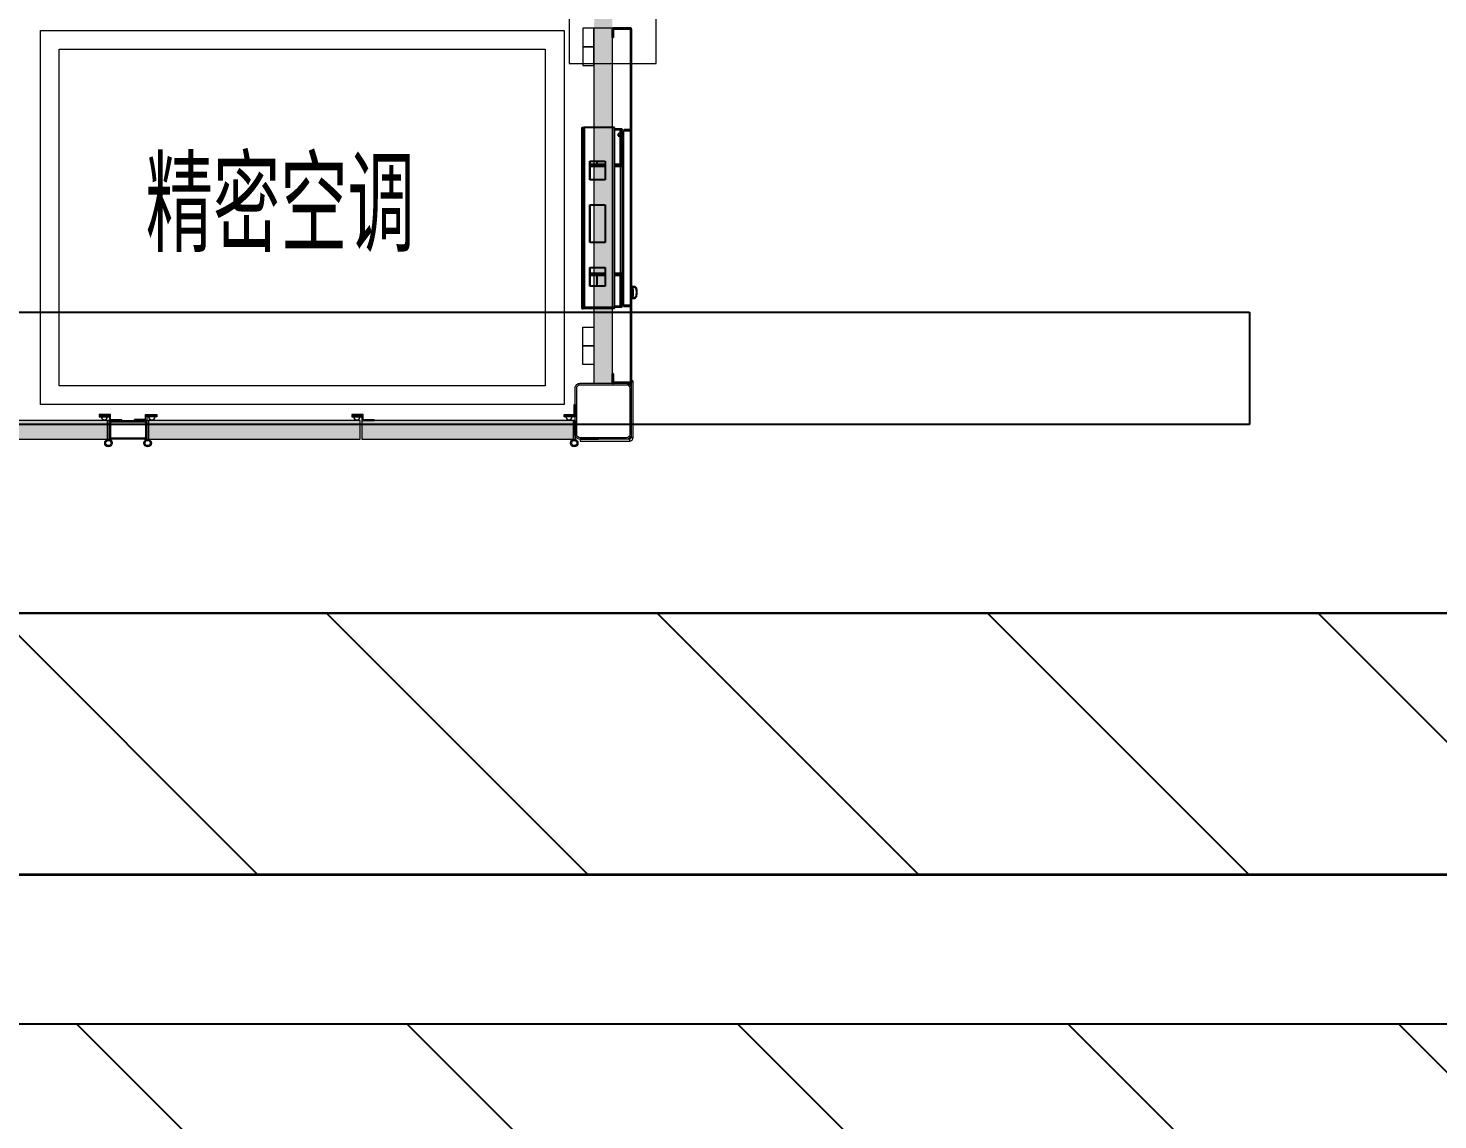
# Model space of a CAD drawing. Extents: x 758840 to 1108724, y -102573 to 143521.
# Drawn here: x 823488 to 827258, y 68672 to 71593 of the extents above; entities that cross this region are included whole.
import ezdxf
from ezdxf.xclip import XClip

# ---------------------------------------------------------------- set-up
doc = ezdxf.new("R2010")
doc.units = 0
doc.header["$LTSCALE"] = 1000
doc.header["$MEASUREMENT"] = 0
doc.linetypes.add('DASHDOT', pattern=[1, 0.5, -0.25, 0, -0.25])
for name, color, linetype in [('02电气-设备', 255, 'Continuous'), ('02电气-设备基础', 252, 'Continuous'), ('DX', 3, 'DASHDOT'), ('LWIRE', 1, 'Continuous'), ('电缆沟', 2, 'Continuous'), ('空调标注', 3, 'Continuous'), ('钢构CAD-槽钢', 4, 'Continuous'), ('钢盖板', 6, 'Continuous')]:
    doc.layers.add(name, color=color, linetype=linetype)
doc.layers.add('细实线', color=3, linetype='Continuous', lineweight=5)
doc.styles.get("Standard").update_dxf_attribs({"font": 'gbenor.shx', "bigfont": 'gbcbig.shx'})

# ---------------------------------------------------------------- blocks, each defined once
blk = doc.blocks.new('A$C37F338BB')
at = {"color": 0, "lineweight": 15}
blk.add_lwpolyline([(0, 50), (30, 50), (30, 0), (0, 0)], close=True, dxfattribs=at)
blk = doc.blocks.new('40KW CRAC-1')
at = {"layer": 'DX', "linetype": 'ByBlock', "lineweight": 13}
for points in [[(-1400, 0), (-1400, 1000), (0, 1000), (0, 0)], [(-1350, 50), (-1350, 950), (-50, 950), (-50, 50)]]:
    blk.add_lwpolyline(points, close=True, dxfattribs=at)
at = {"layer": 'LWIRE', "lineweight": -3}
blk.add_text('精密空调', height=250, dxfattribs=at).set_placement((-1118.9, 407.3))
blk = doc.blocks.new('332525')
at = {"color": 0, "lineweight": 15}
for p, q in [((1935745.8, 679933.7), (1935745.8, 679960.7)), ((1935745.8, 679960.7), (1935748.8, 679960.7)), ((1935748.8, 679960.7), (1935748.8, 679930.7)), ((1935718.8, 679933.7), (1935745.8, 679933.7)), ((1935718.8, 679930.7), (1935718.8, 679933.7)), ((1935748.8, 679930.7), (1935718.8, 679930.7)), ((1935748.8, 679930.7), (1935745.8, 679930.7)), ((1935748.8, 679933.7), (1935748.8, 679930.7))]:
    blk.add_line(p, q, dxfattribs=at)
blk = doc.blocks.new('BD4-PAL0101-LVPM-02')
at = {"ltscale": 5}
h = blk.add_hatch(dxfattribs=at)
h.set_pattern_fill('隔热材料01', color=8, scale=80, angle=225)
h.set_pattern_definition([(135, (10237588.403, -3422076.465), (-28.28427125, -28.28427125), [4.0142, -35.9858]), (135, (10237609.593, -3422055.275), (-28.28427125, -28.28427125), [4.0142, -35.9858]), (315, (10237575.97, -3422050.513), (28.28427125, 28.28427125), [4.0142, -35.9858]), (315, (10237583.64, -3422042.84), (28.28427125, 28.28427125), [4.0142, -35.9858]), (45, (10237561.11, -3422056.28), (-28.28427125, 28.28427125), [40.0194, 0.0194]), (360, (10237570.425, -3422049.804), (28.2842, -28.2842), [3.4144, -53.1542]), (341.56505, (10237545.555, -3422078.088), (28.284169758, -28.28429741), [2.244, -87.1988]), (341.56505, (10237573.84, -3422049.804), (28.284169758, -28.28429741), [2.244, -87.1988]), (18.43495, (10237537.883, -3422079.507), (28.28429741, -28.28416976), [4.488, -84.9548]), (18.43495, (10237566.167, -3422051.223), (28.28429741, -28.28416976), [4.488, -84.9548]), (288.43495, (10237550.522, -3422081.636), (28.28429741, -28.284169758), [21.3712, -68.0716]), (288.43495, (10237578.807, -3422053.352), (28.28429741, -28.284169758), [21.3712, -68.0716]), (341.56505, (10237560.119, -3422104.749), (28.284169758, -28.28429741), [2.244, -87.1988]), (341.56505, (10237588.403, -3422076.465), (28.284169758, -28.28429741), [2.244, -87.1988]), (360, (10237590.532, -3422077.174), (28.2842, -28.2842), [3.4144, -53.1542]), (18.43495, (10237565.662, -3422105.46), (28.28429741, -28.28416976), [4.488, -84.9548]), (18.43495, (10237593.946, -3422077.174), (28.28429741, -28.28416976), [4.488, -84.9548]), (270, (10237610.303, -3422057.404), (28.2842, -28.2842), [3.4144, -53.1542]), (288.43495, (10237581.309, -3422083.56), (28.28429741, -28.284169758), [2.244, -87.1988]), (288.43495, (10237609.593, -3422055.275), (28.28429741, -28.284169758), [2.244, -87.1988]), (251.56505, (10237582.02, -3422089.102), (28.28416976, -28.28429741), [4.488, -84.9548]), (251.56505, (10237610.303, -3422060.818), (28.28416976, -28.28429741), [4.488, -84.9548]), (341.56505, (10237558.196, -3422073.963), (28.284169758, -28.28429741), [21.3712, -68.0716]), (341.56505, (10237586.48, -3422045.678), (28.284169758, -28.28429741), [21.3712, -68.0716]), (270, (10237582.932, -3422037.297), (28.2842, -28.2842), [3.4144, -53.1542]), (288.43495, (10237554.648, -3422068.995), (28.28429741, -28.284169758), [2.244, -87.1988]), (288.43495, (10237582.932, -3422040.711), (28.28429741, -28.284169758), [2.244, -87.1988]), (251.56505, (10237556.067, -3422061.323), (28.28416976, -28.28429741), [4.488, -84.9548]), (251.56505, (10237584.35, -3422033.04), (28.28416976, -28.28429741), [4.488, -84.9548])])
edge = h.paths.add_edge_path()
edge.add_line((1945403.1, 714033.1), (1945403.1, 713083.1))
edge.add_line((1945453.1, 713083.1), (1945453.1, 714033.1))
edge.add_line((1945403.1, 715133.1), (1945403.1, 715973.1))
edge.add_line((1945453.1, 715973.1), (1945453.1, 715133.1))
h = blk.add_hatch(dxfattribs=at)
h.set_pattern_fill('隔热材料01', color=8, scale=80, angle=45)
h.set_pattern_definition([(315, (-6392441.697, 4851832.686), (28.28427125, 28.28427125), [4.0142, -35.9858]), (315, (-6392462.887, 4851811.496), (28.28427125, 28.28427125), [4.0142, -35.9858]), (135, (-6392429.262, 4851806.734), (-28.28427125, -28.28427125), [4.0142, -35.9858]), (135, (-6392436.936, 4851799.06), (-28.28427125, -28.28427125), [4.0142, -35.9858]), (225, (-6392414.405, 4851812.5), (28.28427125, -28.28427125), [40.0194, 0.0194]), (180, (-6392423.72, 4851806.025), (-28.2842, 28.2842), [3.4144, -53.1542]), (161.56505, (-6392398.85, 4851834.31), (-28.284169758, 28.28429741), [2.244, -87.1988]), (161.56505, (-6392427.134, 4851806.025), (-28.284169758, 28.28429741), [2.244, -87.1988]), (198.43495, (-6392391.177, 4851835.73), (-28.28429741, 28.28416976), [4.488, -84.9548]), (198.43495, (-6392419.46, 4851807.444), (-28.28429741, 28.28416976), [4.488, -84.9548]), (108.43495, (-6392403.817, 4851837.857), (-28.28429741, 28.284169758), [21.3712, -68.0716]), (108.43495, (-6392432.101, 4851809.573), (-28.28429741, 28.284169758), [21.3712, -68.0716]), (161.56505, (-6392413.413, 4851860.97), (-28.284169758, 28.28429741), [2.244, -87.1988]), (161.56505, (-6392441.697, 4851832.686), (-28.284169758, 28.28429741), [2.244, -87.1988]), (180, (-6392443.826, 4851833.395), (-28.2842, 28.2842), [3.4144, -53.1542]), (198.43495, (-6392418.956, 4851861.68), (-28.28429741, 28.28416976), [4.488, -84.9548]), (198.43495, (-6392447.24, 4851833.395), (-28.28429741, 28.28416976), [4.488, -84.9548]), (90, (-6392463.597, 4851813.625), (-28.2842, 28.2842), [3.4144, -53.1542]), (108.43495, (-6392434.603, 4851839.78), (-28.28429741, 28.284169758), [2.244, -87.1988]), (108.43495, (-6392462.887, 4851811.496), (-28.28429741, 28.284169758), [2.244, -87.1988]), (71.56505, (-6392435.313, 4851845.323), (-28.28416976, 28.28429741), [4.488, -84.9548]), (71.56505, (-6392463.597, 4851817.04), (-28.28416976, 28.28429741), [4.488, -84.9548]), (161.56505, (-6392411.49, 4851830.184), (-28.284169758, 28.28429741), [21.3712, -68.0716]), (161.56505, (-6392439.774, 4851801.9), (-28.284169758, 28.28429741), [21.3712, -68.0716]), (90, (-6392436.226, 4851793.518), (-28.2842, 28.2842), [3.4144, -53.1542]), (108.43495, (-6392407.942, 4851825.216), (-28.28429741, 28.284169758), [2.244, -87.1988]), (108.43495, (-6392436.226, 4851796.932), (-28.28429741, 28.284169758), [2.244, -87.1988]), (71.56505, (-6392409.36, 4851817.544), (-28.28416976, 28.28429741), [4.488, -84.9548]), (71.56505, (-6392437.646, 4851789.26), (-28.28416976, 28.28429741), [4.488, -84.9548])])
h.paths.add_polyline_path([(1944777.6, 712983.1), (1944212.1, 712983.1), (1944212.1, 712933.1), (1944777.6, 712933.1)])
h.paths.add_polyline_path([(1945348.1, 712983.1), (1944782.6, 712983.1), (1944782.6, 712933.1), (1945348.1, 712933.1)])
h.paths.add_polyline_path([(1943209.6, 712933.1), (1944102.1, 712933.1), (1944102.1, 712983.1), (1943209.6, 712983.1)])
h.paths.add_polyline_path([(1942312.1, 712933.1), (1943204.6, 712933.1), (1943204.6, 712983.1), (1942312.1, 712983.1)])
h.paths.add_polyline_path([(1942202.1, 712983.1), (1941309.6, 712983.1), (1941309.6, 712933.1), (1942202.1, 712933.1)])
h.paths.add_polyline_path([(1941304.6, 712933.1), (1941304.6, 712983.1), (1940412.1, 712983.1), (1940412.1, 712933.1)])
h.paths.add_polyline_path([(1939209.6, 712933.1), (1940302.1, 712933.1), (1940302.1, 712983.1), (1939209.6, 712983.1)])
h.paths.add_polyline_path([(1939204.6, 712933.1), (1939204.6, 712983.1), (1938112.1, 712983.1), (1938112.1, 712933.1)])
h.paths.add_polyline_path([(1936804.6, 712933.1), (1938002.1, 712933.1), (1938002.1, 712983.1), (1936804.6, 712983.1)])
h.paths.add_polyline_path([(1936799.6, 712933.1), (1936799.6, 712983.1), (1935602.1, 712983.1), (1935602.1, 712933.1)])
h.paths.add_polyline_path([(1934199.6, 712933.1), (1935492.1, 712933.1), (1935492.1, 712983.1), (1934199.6, 712983.1)])
h.paths.add_polyline_path([(1934194.6, 712933.1), (1934194.6, 712983.1), (1932902.1, 712983.1), (1932902.1, 712933.1)])
h.paths.add_polyline_path([(1932792.1, 712933.1), (1931952.1, 712933.1), (1931952.1, 712983.1), (1932792.1, 712983.1)])
at = {"lineweight": 15}
for p, q in [((1945336.8, 715133.1, 0), (1945336.8, 713938.6, 0)), ((1945569.3, 713938.6, 0), (1945569.3, 715133.1, 0)), ((1945453.1, 714033.1, 0), (1945403.1, 714033.1, 0)), ((1945403.1, 714033.1, 0), (1945403.1, 713083.1, 0)), ((1945453.1, 713083.1, 0), (1945453.1, 714033.1, 0)), ((1945336.8, 713938.6, 0), (1945569.3, 713938.6, 0)), ((1945453.1, 713283.1, 0), (1945403.1, 713283.1, 0)), ((1945403.1, 713283.1, 0), (1945403.1, 713083.1, 0)), ((1945453.1, 713083.1, 0), (1945453.1, 713283.1, 0)), ((1945403.1, 713083.1, 0), (1945453.1, 713083.1, 0)), ((1945403.1, 713083.1, 0), (1945453.1, 713083.1, 0)), ((1944110.1, 712999.6), (1944080.1, 712999.6)), ((1944080.1, 712999.6), (1944080.1, 712996.6)), ((1944080.1, 712996.6), (1944107.1, 712996.6)), ((1944107.1, 712996.6), (1944080.1, 712996.6)), ((1944080.1, 712996.6), (1944080.1, 712993.6)), ((1944080.1, 712993.6), (1944107.1, 712993.6)), ((1944102.6, 712983.1), (1944102.6, 712932.9)), ((1944106.6, 712983.1), (1944102.6, 712983.1)), ((1944106.6, 712983.1), (1944106.6, 712932.9)), ((1944110.1, 712999.6), (1944107.1, 712999.6)), ((1944107.1, 712996.6), (1944107.1, 712983.1)), ((1944107.1, 712992.8), (1944107.1, 712996.6)), ((1944107.1, 712983.1), (1944140.1, 712983.1)), ((1944110.1, 712996.6), (1944110.1, 712999.6)), ((1944110.1, 712986.1), (1944110.1, 712999.6)), ((1944110.1, 712986.1), (1944140.1, 712986.1)), ((1944140.1, 712983.1), (1944140.1, 712986.1)), ((1944204.1, 712986.1), (1944174.1, 712986.1)), ((1944174.1, 712983.1), (1944174.1, 712986.1)), ((1944207.1, 712983.1), (1944174.1, 712983.1)), ((1944204.1, 712996.6), (1944204.1, 712999.6)), ((1944204.1, 712999.6), (1944234.1, 712999.6)), ((1944204.1, 712986.1), (1944204.1, 712999.6)), ((1944204.1, 712999.6), (1944207.1, 712999.6)), ((1944234.1, 712996.6), (1944207.1, 712996.6)), ((1944207.1, 712996.6), (1944207.1, 712983.1)), ((1944207.1, 712992.8), (1944207.1, 712996.6)), ((1944207.1, 712996.6), (1944234.1, 712996.6)), ((1944234.1, 712993.6), (1944207.1, 712993.6)), ((1944207.6, 712983.1), (1944207.6, 712932.9)), ((1944211.6, 712983.1), (1944207.6, 712983.1)), ((1944211.6, 712983.1), (1944211.6, 712932.9)), ((1944234.1, 712999.6), (1944234.1, 712996.6)), ((1944234.1, 712996.6), (1944234.1, 712993.6)), ((1944755.6, 712999.6), (1944755.6, 712996.6)), ((1944785.6, 712999.6), (1944755.6, 712999.6)), ((1944782.6, 712996.6), (1944755.6, 712996.6)), ((1944755.6, 712996.6), (1944755.6, 712993.6)), ((1944755.6, 712996.6), (1944782.6, 712996.6)), ((1944755.6, 712993.6), (1944782.6, 712993.6)), ((1944785.6, 712999.6), (1944782.6, 712999.6)), ((1944782.6, 712996.6), (1944782.6, 712983.1)), ((1944782.6, 712992.8), (1944782.6, 712996.6)), ((1944782.6, 712983.1), (1944815.6, 712983.1)), ((1944785.6, 712986.1), (1944785.6, 712999.6)), ((1944785.6, 712996.6), (1944785.6, 712999.6)), ((1944785.6, 712986.1), (1944815.6, 712986.1)), ((1944815.6, 712983.1), (1944815.6, 712986.1)), ((1945323.1, 712993.6, 0), (1945323.1, 712996.6, 0)), ((1945353.1, 712993.6, 0), (1945323.1, 712993.6, 0)), ((1945353.1, 712996.6, 0), (1945326.1, 712996.6, 0)), ((1945326.1, 712996.6, 0), (1945353.1, 712996.6, 0)), ((1945348.5, 712983.1, 0), (1945348.5, 712932.9, 0)), ((1945352.5, 712983.1, 0), (1945348.5, 712983.1, 0)), ((1945352.5, 712983.1, 0), (1945352.5, 712932.9, 0)), ((1945353.1, 712996.6, 0), (1945353.1, 712993.6, 0)), ((1944110.3, 712977.1), (1944110.3, 712939.1)), ((1945366.1, 712933.1, 0), (1945366.1, 712928.1, 0))]:
    blk.add_line(p, q, dxfattribs=at)
at = {"linetype": 'Continuous', "lineweight": 25}
for p, q in [((1945453.1, 714008.1, 0), (1945453.1, 714030.9, 0)), ((1945455.1, 714008.1, 0), (1945453.1, 714008.1, 0)), ((1945455.1, 714008.1, 0), (1945455.1, 714030.9, 0)), ((1945500.9, 714033.1, 0), (1945455.3, 714033.1, 0)), ((1945455.3, 714033.1, 0), (1945500.9, 714033.1, 0)), ((1945455.3, 714031.1, 0), (1945500.9, 714031.1, 0)), ((1945501.1, 714030.9, 0), (1945501.1, 713085.3, 0)), ((1945501.1, 714030.9, 0), (1945501.1, 713761.1, 0)), ((1945503.1, 714030.9, 0), (1945503.1, 713085.3, 0)), ((1945503.1, 714030.9, 0), (1945503.1, 713761.1, 0)), ((1945370.7, 713767.1, 0), (1945373.1, 713767.1, 0)), ((1945370.7, 713767.1, 0), (1945370.7, 713283.1, 0)), ((1945373.1, 713283.1, 0), (1945373.1, 713767.1, 0)), ((1945376.9, 713762.1, 0), (1945373.1, 713762.1, 0)), ((1945374.9, 713762.1, 0), (1945374.9, 713288.1, 0)), ((1945457.9, 713767.1, 0), (1945376.9, 713767.1, 0)), ((1945376.9, 713767.1, 0), (1945376.9, 713734.1, 0)), ((1945376.9, 713761.1, 0), (1945376.9, 713289.1, 0)), ((1945457.9, 713286.1, 0), (1945457.9, 713767.1, 0)), ((1945475.9, 713763.1, 0), (1945457.9, 713763.1, 0)), ((1945457.9, 713761.9, 0), (1945475.9, 713761.9, 0)), ((1945476.2, 713761.6, 0), (1945457.9, 713761.6, 0)), ((1945472.4, 713761.4, 0), (1945457.9, 713761.4, 0)), ((1945459.9, 713761.9, 0), (1945459.9, 713761.6, 0)), ((1945467.8, 713750.3, 0), (1945467.8, 713747.8, 0)), ((1945474.7, 713750.3, 0), (1945467.8, 713750.3, 0)), ((1945467.8, 713747.8, 0), (1945467.8, 713745.3, 0)), ((1945467.8, 713745.3, 0), (1945474.7, 713745.3, 0)), ((1945474.4, 713759.4, 0), (1945472.4, 713761.4, 0)), ((1945474.4, 713750.3, 0), (1945474.4, 713759.4, 0)), ((1945474.9, 713759.4, 0), (1945474.4, 713759.4, 0)), ((1945474.4, 713668.6, 0), (1945474.4, 713745.3, 0)), ((1945475, 713752.2, 0), (1945474.7, 713751.9, 0)), ((1945474.7, 713751.9, 0), (1945474.7, 713743.8, 0)), ((1945474.7, 713743.8, 0), (1945475, 713743.5, 0)), ((1945474.9, 713759.4, 0), (1945476.1, 713759.4, 0)), ((1945474.9, 713759.4, 0), (1945474.9, 713752.1, 0)), ((1945474.9, 713743.6, 0), (1945474.9, 713668.6, 0)), ((1945475, 713752.2, 0), (1945475, 713743.5, 0)), ((1945476.7, 713752.2, 0), (1945475, 713752.2, 0)), ((1945475, 713743.5, 0), (1945476.7, 713743.5, 0)), ((1945475.9, 713763.1, 0), (1945476.2, 713763.1, 0)), ((1945475.9, 713761.9, 0), (1945475.9, 713763.1, 0)), ((1945475.9, 713761.9, 0), (1945476.2, 713761.9, 0)), ((1945476.1, 713759.4, 0), (1945476.1, 713752.2, 0)), ((1945476.1, 713743.5, 0), (1945476.1, 713668.5, 0)), ((1945476.2, 713752.2, 0), (1945476.2, 713761.6, 0)), ((1945476.6, 713761.6, 0), (1945476.2, 713761.6, 0)), ((1945476.2, 713668.5, 0), (1945476.2, 713743.5, 0)), ((1945476.7, 713761.4, 0), (1945476.7, 713729.8, 0)), ((1945477.9, 713761.6, 0), (1945477.8, 713761.6, 0)), ((1945477.9, 713761.6, 0), (1945477.9, 713761.4, 0)), ((1945477.9, 713729.8, 0), (1945477.9, 713761.4, 0)), ((1945477.9, 713755.8, 0), (1945480.4, 713755.8, 0)), ((1945480.4, 713754.8, 0), (1945477.9, 713754.8, 0)), ((1945480.4, 713741.3, 0), (1945477.9, 713741.3, 0)), ((1945477.9, 713740.3, 0), (1945480.4, 713740.3, 0)), ((1945479.4, 713738.8, 0), (1945482.1, 713738.8, 0)), ((1945480.4, 713754.8, 0), (1945480.4, 713755.8, 0)), ((1945480.4, 713754.8, 0), (1945480.4, 713741.3, 0)), ((1945482.1, 713741.3, 0), (1945480.4, 713741.3, 0)), ((1945480.4, 713741.3, 0), (1945480.4, 713740.3, 0)), ((1945482.1, 713759.1, 0), (1945501.1, 713759.1, 0)), ((1945482.1, 713291.1, 0), (1945482.1, 713759.1, 0)), ((1945501.1, 713761.1, 0), (1945484.1, 713761.1, 0)), ((1945484.1, 713759.6, 0), (1945501.1, 713759.6, 0)), ((1945485.1, 713759.6, 0), (1945485.1, 713759.1, 0)), ((1945503.1, 713759.1, 0), (1945501.1, 713759.1, 0)), ((1945501.1, 713759.1, 0), (1945501.1, 713291.1, 0)), ((1945503.1, 713291.1, 0), (1945503.1, 713759.1, 0)), ((1945376.9, 713734.1, 0), (1945374.9, 713734.1, 0)), ((1945476.7, 713729.8, 0), (1945476.7, 713728.1, 0)), ((1945478.4, 713728.1, 0), (1945476.7, 713728.1, 0)), ((1945476.7, 713728.1, 0), (1945476.7, 713668.4, 0)), ((1945477.9, 713728.2, 0), (1945477.9, 713728.1, 0)), ((1945478.4, 713729.3, 0), (1945482.1, 713729.3, 0)), ((1945478.4, 713667.6, 0), (1945478.4, 713728.1, 0)), ((1945478.4, 713728.1, 0), (1945482.1, 713728.1, 0)), ((1945391.9, 713627.1, 0), (1945391.9, 713677.1, 0)), ((1945391.9, 713677.1, 0), (1945433.1, 713677.1, 0)), ((1945393.1, 713627.1, 0), (1945393.1, 713677.1, 0)), ((1945433.1, 713668.6, 0), (1945393.1, 713668.6, 0)), ((1945433.1, 713662.6, 0), (1945393.1, 713662.6, 0)), ((1945411.9, 713668.6, 0), (1945411.9, 713677.1, 0)), ((1945433.1, 713677.1, 0), (1945433.1, 713627.1, 0)), ((1945475.1, 713668.6, 0), (1945457.9, 713668.6, 0)), ((1945475.1, 713662.6, 0), (1945457.9, 713662.6, 0)), ((1945475.1, 713377.6, 0), (1945475.1, 713689.6, 0)), ((1945475.1, 713666.9, 0), (1945475.1, 713668.6, 0)), ((1945475.1, 713662.6, 0), (1945475.1, 713666.9, 0)), ((1945481.1, 713662.6, 0), (1945475.1, 713662.6, 0)), ((1945481.1, 713377.6, 0), (1945481.1, 713689.6, 0)), ((1945433.1, 713627.1, 0), (1945391.9, 713627.1, 0)), ((1945391.9, 713460.1, 0), (1945391.9, 713560.1, 0)), ((1945391.9, 713560.1, 0), (1945433.1, 713560.1, 0)), ((1945393.1, 713460.1, 0), (1945393.1, 713560.1, 0)), ((1945433.1, 713560.1, 0), (1945433.1, 713460.1, 0)), ((1945433.1, 713460.1, 0), (1945391.9, 713460.1, 0)), ((1945391.9, 713343.1, 0), (1945391.9, 713393.1, 0)), ((1945391.9, 713393.1, 0), (1945433.1, 713393.1, 0)), ((1945393.1, 713343.1, 0), (1945393.1, 713393.1, 0)), ((1945393.1, 713377.6, 0), (1945433.1, 713377.6, 0)), ((1945433.1, 713371.6, 0), (1945393.1, 713371.6, 0)), ((1945411.9, 713343.1, 0), (1945411.9, 713371.6, 0)), ((1945433.1, 713393.1, 0), (1945433.1, 713343.1, 0)), ((1945457.9, 713377.6, 0), (1945475.1, 713377.6, 0)), ((1945475.1, 713371.6, 0), (1945457.9, 713371.6, 0)), ((1945474.4, 713290.8, 0), (1945474.4, 713371.6, 0)), ((1945474.9, 713371.6, 0), (1945474.9, 713290.8, 0)), ((1945475.1, 713373.4, 0), (1945475.1, 713377.6, 0)), ((1945475.1, 713377.6, 0), (1945481.1, 713377.6, 0)), ((1945475.1, 713371.6, 0), (1945475.1, 713373.4, 0)), ((1945476.1, 713371.7, 0), (1945476.1, 713290.8, 0)), ((1945476.2, 713315.2, 0), (1945476.2, 713371.7, 0)), ((1945476.7, 713371.8, 0), (1945476.7, 713302.1, 0)), ((1945478.4, 713302.1, 0), (1945478.4, 713372.6, 0)), ((1945433.1, 713343.1, 0), (1945391.9, 713343.1, 0)), ((1945503.7, 713340.1, 0), (1945503.1, 713340.1, 0)), ((1945504.7, 713310.6, 0), (1945504.7, 713341.6, 0)), ((1945505.4, 713341.6, 0), (1945504.7, 713341.6, 0)), ((1945505.4, 713310.6, 0), (1945505.4, 713341.6, 0)), ((1945506.1, 713341.2, 0), (1945506.1, 713341.3, 0)), ((1945512, 713341.1, 0), (1945506.1, 713341.3, 0)), ((1945506.1, 713341.2, 0), (1945510.6, 713341.1, 0)), ((1945506.3, 713340.7, 0), (1945512, 713340.5, 0)), ((1945506.3, 713340.7, 0), (1945506.3, 713340.6, 0)), ((1945506.3, 713311.6, 0), (1945506.3, 713340.6, 0)), ((1945510.6, 713341.1, 0), (1945512, 713341, 0)), ((1945512, 713341, 0), (1945512, 713341.1, 0)), ((1945515.7, 713338, 0), (1945515.3, 713339, 0)), ((1945370.7, 713283.1, 0), (1945373.1, 713283.1, 0)), ((1945373.1, 713288.1, 0), (1945376.9, 713288.1, 0)), ((1945374.9, 713316.1, 0), (1945376.9, 713316.1, 0)), ((1945376.9, 713316.1, 0), (1945376.9, 713286.1, 0)), ((1945376.9, 713286.1, 0), (1945376.9, 713283.1, 0)), ((1945457.9, 713286.1, 0), (1945376.9, 713286.1, 0)), ((1945457.9, 713283.1, 0), (1945376.9, 713283.1, 0)), ((1945457.9, 713288.8, 0), (1945472.4, 713288.8, 0)), ((1945457.9, 713288.6, 0), (1945476.2, 713288.6, 0)), ((1945475.9, 713288.3, 0), (1945457.9, 713288.3, 0)), ((1945457.9, 713287.1, 0), (1945475.9, 713287.1, 0)), ((1945457.9, 713283.1, 0), (1945457.9, 713286.1, 0)), ((1945459.9, 713288.6, 0), (1945459.9, 713288.3, 0)), ((1945472.4, 713288.8, 0), (1945474.4, 713290.8, 0)), ((1945474.9, 713290.8, 0), (1945474.4, 713290.8, 0)), ((1945476.1, 713290.8, 0), (1945474.9, 713290.8, 0)), ((1945476.2, 713288.3, 0), (1945475.9, 713288.3, 0)), ((1945475.9, 713287.1, 0), (1945475.9, 713288.3, 0)), ((1945475.9, 713287.1, 0), (1945476.2, 713287.1, 0)), ((1945476.1, 713301.2, 0), (1945476.7, 713301.2, 0)), ((1945476.7, 713300.4, 0), (1945476.1, 713300.5, 0)), ((1945476.1, 713294.4, 0), (1945476.4, 713294.3, 0)), ((1945476.1, 713291.3, 0), (1945476.7, 713291.2, 0)), ((1945476.1, 713291.2, 0), (1945476.7, 713291.2, 0)), ((1945476.2, 713288.6, 0), (1945476.2, 713291.2, 0)), ((1945476.6, 713288.6, 0), (1945476.2, 713288.6, 0)), ((1945476.4, 713294.3, 0), (1945476.7, 713295.9, 0)), ((1945476.7, 713302.1, 0), (1945476.7, 713300.4, 0)), ((1945476.7, 713302.1, 0), (1945478.4, 713302.1, 0)), ((1945476.7, 713300.4, 0), (1945476.7, 713288.8, 0)), ((1945477.8, 713288.6, 0), (1945477.9, 713288.6, 0)), ((1945477.9, 713302.1, 0), (1945477.9, 713302, 0)), ((1945477.9, 713300.4, 0), (1945477.9, 713288.8, 0)), ((1945477.9, 713288.8, 0), (1945477.9, 713288.6, 0)), ((1945482.1, 713302.1, 0), (1945478.4, 713302.1, 0)), ((1945482.1, 713300.9, 0), (1945478.4, 713300.9, 0)), ((1945501.1, 713291.1, 0), (1945482.1, 713291.1, 0)), ((1945482.1, 713289.1, 0), (1945482.1, 713290.6, 0)), ((1945501.1, 713290.6, 0), (1945482.1, 713290.6, 0)), ((1945482.1, 713289.1, 0), (1945501.1, 713289.1, 0)), ((1945501.1, 713291.1, 0), (1945503.1, 713291.1, 0)), ((1945501.1, 713289.1, 0), (1945501.1, 713085.3, 0)), ((1945501.1, 713289.1, 0), (1945503.1, 713289.1, 0)), ((1945503.1, 713312.1, 0), (1945503.7, 713312.1, 0)), ((1945503.1, 713289.1, 0), (1945503.1, 713085.3, 0)), ((1945504.7, 713310.6, 0), (1945505.4, 713310.6, 0)), ((1945510.5, 713311.2, 0), (1945506.1, 713311, 0)), ((1945506.1, 713310.9, 0), (1945512, 713311.1, 0)), ((1945506.1, 713310.9, 0), (1945506.1, 713311, 0)), ((1945512, 713311.7, 0), (1945506.3, 713311.6, 0)), ((1945506.3, 713311.6, 0), (1945506.3, 713311.6, 0)), ((1945512, 713311.2, 0), (1945510.5, 713311.2, 0)), ((1945512, 713311.1, 0), (1945512, 713311.2, 0)), ((1945453.1, 713085.3, 0), (1945453.1, 713108.1, 0)), ((1945455.1, 713108.1, 0), (1945453.1, 713108.1, 0)), ((1945453.1, 713085.3, 0), (1945453.1, 713108.1, 0)), ((1945455.1, 713108.1, 0), (1945453.1, 713108.1, 0)), ((1945455.1, 713085.3, 0), (1945455.1, 713108.1, 0)), ((1945455.1, 713085.3, 0), (1945455.1, 713108.1, 0)), ((1945500.9, 713085.1, 0), (1945455.3, 713085.1, 0)), ((1945500.9, 713085.1, 0), (1945455.3, 713085.1, 0)), ((1945500.9, 713083.1, 0), (1945455.3, 713083.1, 0)), ((1945500.9, 713083.1, 0), (1945455.3, 713083.1, 0))]:
    blk.add_line(p, q, dxfattribs=at)
at = {"lineweight": -3}
blk.add_line((1945501.1, 713761.1, 0), (1945503.1, 713761.1, 0), dxfattribs=at)
at = {"linetype": 'ByBlock', "lineweight": 15}
for p, q in [((1945353.1, 713063.8, 0), (1945352.7, 713064.1, 0)), ((1945503.1, 713090.1, 0), (1945503.1, 712940.1, 0)), ((1945505.1, 713090.1, 0), (1945503.1, 713090.1, 0)), ((1945503.1, 713087.1, 0), (1945508.1, 713087.1, 0)), ((1945353.1, 713036.8, 0), (1945352.7, 713037.1, 0)), ((1944102.1, 712983.1, 0), (1943209.6, 712983.1, 0)), ((1944102.1, 712933.1, 0), (1944102.1, 712983.1, 0)), ((1944777.6, 712983.1), (1944212.1, 712983.1)), ((1944212.1, 712983.1), (1944212.1, 712933.1)), ((1944777.6, 712933.1), (1944777.6, 712983.1)), ((1945348.1, 712983.1), (1944782.6, 712983.1)), ((1944782.6, 712983.1), (1944782.6, 712933.1)), ((1945348.1, 712933.1), (1945348.1, 712983.1)), ((1943209.6, 712933.1, 0), (1944102.1, 712933.1, 0)), ((1944212.1, 712933.1), (1944777.6, 712933.1)), ((1944782.6, 712933.1), (1945348.1, 712933.1)), ((1945366.1, 712928.1, 0), (1945498.1, 712928.1, 0)), ((1945496.1, 712933.1, 0), (1945490.5, 712933.1, 0)), ((1945498.1, 712933.4, 0), (1945498.1, 712928.1, 0)), ((1945502.8, 712938.1, 0), (1945508.1, 712938.1, 0))]:
    blk.add_line(p, q, dxfattribs=at)
at = {"linetype": 'Continuous', "lineweight": 15}
blk.add_line((1944815.3, 712971.7), (1944815.3, 712971.7), dxfattribs=at)
at = {"lineweight": 15, "elevation": 0}
for points in [[(1945373.1, 713983.1), (1945403.1, 713983.1), (1945403.1, 714033.1), (1945373.1, 714033.1)], [(1945373.1, 713933.1), (1945403.1, 713933.1), (1945403.1, 713983.1), (1945373.1, 713983.1)]]:
    blk.add_lwpolyline(points, close=True, dxfattribs=at)
at = {"linetype": 'Continuous', "lineweight": 25, "elevation": 0, "flags": 128}
for points in [[(1945494.9, 713759.6), (1945496.2, 713759.4), (1945497.1, 713759.1)], [(1945476.1, 713315.1), (1945476.3, 713315.3), (1945476.7, 713315.6)], [(1945476.7, 713291.2), (1945476.6, 713291.3), (1945476.4, 713291.5), (1945476.3, 713291.7), (1945476.2, 713292.1), (1945476.2, 713292.6), (1945476.2, 713293.1), (1945476.3, 713293.7), (1945476.4, 713294.3)]]:
    blk.add_lwpolyline(points, dxfattribs=at)
at = {"lineweight": 15}
for centre, radius in [((1944104.6, 712923.1), 10), ((1944104.6, 712923.1), 7), ((1944209.6, 712923.1), 10), ((1944209.6, 712923.1), 7), ((1945350.5, 712923.1, 0), 10), ((1945350.5, 712923.1, 0), 7)]:
    blk.add_circle(centre, radius, dxfattribs=at)
at = {"linetype": 'Continuous', "lineweight": 25}
for centre, radius, start, end in [((1945455.3, 714030.9, 0), 2.2, 90, 180), ((1945455.3, 714030.9, 0), 0.2, 90, 180), ((1945500.9, 714030.9, 0), 2.2, 0, 90), ((1945500.9, 714030.9, 0), 0.2, 0, 90), ((1945376.9, 713765.1, 0), 2, 90, 270), ((1945476.2, 713761.4, 0), 1.7, 0, 90), ((1945476.2, 713761.4, 0), 0.5, 0, 90), ((1945484.1, 713759.1, 0), 2, 90, 180), ((1945484.1, 713759.1, 0), 0.5, 90, 180), ((1945501.1, 713759.1, 0), 2, 0, 90), ((1945501.1, 713759.1, 0), 0.5, 0, 90), ((1945478.4, 713729.8, 0), 1.7, 180, 270), ((1945478.4, 713729.8, 0), 0.5, 180, 270), ((1945475.1, 713662.6, 0), 6, 0, 90), ((1945475.1, 713377.6, 0), 6, 270, 0), ((1945504.7, 713340.6, 0), 1, 90, 180), ((1945505.4, 713340.6, 0), 1, 45.5829, 90), ((1945376.9, 713285.1, 0), 2, 90, 270), ((1945476.2, 713288.8, 0), 1.7, 270, 0), ((1945476.2, 713288.8, 0), 0.5, 270, 0), ((1945478.4, 713300.4, 0), 1.7, 90, 180), ((1945478.4, 713300.4, 0), 0.5, 90, 180), ((1945501.1, 713291.1, 0), 2, 270, 0), ((1945501.1, 713291.1, 0), 0.5, 270, 0), ((1945504.7, 713311.6, 0), 1, 180, 270), ((1945505.4, 713311.6, 0), 1, 270, 314.4171), ((1945455.3, 713085.3, 0), 2.2, 180, 270), ((1945455.3, 713085.3, 0), 2.2, 180, 270), ((1945455.3, 713085.3, 0), 0.2, 180, 270), ((1945455.3, 713085.3, 0), 0.2, 180, 270), ((1945500.9, 713085.3, 0), 2.2, 270, 0), ((1945500.9, 713085.3, 0), 0.2, 270, 0), ((1945500.9, 713085.3, 0), 2.2, 270, 0), ((1945500.9, 713085.3, 0), 0.2, 270, 0)]:
    blk.add_arc(centre, radius, start, end, dxfattribs=at)
at = {"linetype": 'ByBlock', "lineweight": 15}
for centre, radius, start, end in [((1945505.1, 713087.1, 0), 3, 0, 90), ((1945496.1, 712940.1, 0), 7, 270, 0), ((1945498.1, 712938.1, 0), 10, 270, 0)]:
    blk.add_arc(centre, radius, start, end, dxfattribs=at)
at = {"lineweight": 15}
for centre in [(1944093.6, 712993.6), (1944220.6, 712993.6), (1944769.1, 712993.6), (1945336.6, 712993.6, 0)]:
    blk.add_arc(centre, 8.49, 180, 0, dxfattribs=at)
at = {"linetype": 'Continuous', "lineweight": 25}
for points, knots in [([(1945477.9, 713740.3, 0), (1945477.9, 713740.1, 0), (1945477.9, 713739.8, 0), (1945478.1, 713739.3, 0), (1945478.5, 713739, 0), (1945478.9, 713738.8, 0), (1945479.2, 713738.8, 0), (1945479.4, 713738.8, 0)], [0, 0, 0, 0, 0.234389, 0.428804, 0.623789, 0.807678, 1, 1, 1, 1]), ([(1945503.7, 713340.6, 0), (1945503.7, 713340.6, 0), (1945503.7, 713340.5, 0), (1945503.7, 713339.6, 0), (1945503.7, 713338.3, 0), (1945503.7, 713336.4, 0), (1945503.7, 713334.1, 0), (1945503.7, 713331.5, 0), (1945503.7, 713328.8, 0), (1945503.7, 713326.1, 0), (1945503.7, 713323.4, 0), (1945503.7, 713320.7, 0), (1945503.7, 713318.1, 0), (1945503.7, 713315.8, 0), (1945503.7, 713313.9, 0), (1945503.7, 713312.6, 0), (1945503.7, 713311.8, 0), (1945503.7, 713311.7, 0), (1945503.7, 713311.6, 0)], [0, 0, 0, 0, 0.058271, 0.120022, 0.184331, 0.25, 0.315669, 0.379979, 0.441729, 0.5, 0.558271, 0.620021, 0.684331, 0.75, 0.815669, 0.879978, 0.941729, 1, 1, 1, 1]), ([(1945506.1, 713341.2, 0), (1945506.1, 713341.2, 0), (1945506.1, 713341.2, 0), (1945506.1, 713341.1, 0), (1945506.2, 713341.1, 0), (1945506.2, 713341, 0), (1945506.3, 713340.9, 0), (1945506.3, 713340.8, 0), (1945506.3, 713340.7, 0), (1945506.3, 713340.7, 0)], [0, 0, 0, 0, 0.097423, 0.201002, 0.450505, 0.498819, 0.734668, 0.875259, 1, 1, 1, 1]), ([(1945506.3, 713311.6, 0), (1945506.7, 713313.1, 0), (1945507.4, 713316.3, 0), (1945508, 713321.1, 0), (1945508.2, 713326, 0), (1945508, 713331, 0), (1945507.4, 713335.9, 0), (1945506.7, 713339.1, 0), (1945506.3, 713340.7, 0)], [0, 0, 0, 0, 0.164053, 0.328105, 0.496926, 0.665747, 0.832274, 1, 1, 1, 1]), ([(1945515.2, 713339.2, 0), (1945515, 713339.5, 0), (1945514.6, 713340, 0), (1945513.8, 713340.6, 0), (1945512.9, 713341, 0), (1945512.2, 713341.1, 0), (1945511.9, 713341.1, 0)], [0, 0, 0, 0, 0.253767, 0.510284, 0.761414, 1, 1, 1, 1]), ([(1945515.3, 713339, 0), (1945515.1, 713339.3, 0), (1945514.6, 713340, 0), (1945513.4, 713340.8, 0), (1945512.5, 713340.9, 0), (1945512, 713341, 0)], [0, 0, 0, 0, 0.298501, 0.63184, 1, 1, 1, 1]), ([(1945512, 713340.5, 0), (1945512, 713340.5, 0), (1945512, 713340.7, 0), (1945512, 713340.8, 0), (1945512, 713341, 0), (1945512, 713341, 0), (1945512, 713341, 0)], [0, 0, 0, 0, 0.25, 0.499994, 0.749996, 1, 1, 1, 1]), ([(1945512, 713340.5, 0), (1945512.3, 713340.4, 0), (1945513.1, 713340.3, 0), (1945514.1, 713339.8, 0), (1945514.9, 713338.9, 0), (1945515.1, 713338.2, 0), (1945515.3, 713337.8, 0)], [0, 0, 0, 0, 0.250179, 0.500264, 0.750231, 1, 1, 1, 1]), ([(1945515.7, 713338, 0), (1945515.7, 713338, 0), (1945515.7, 713338, 0), (1945515.7, 713337.9, 0), (1945515.6, 713337.9, 0), (1945515.5, 713337.9, 0), (1945515.4, 713337.9, 0), (1945515.3, 713337.8, 0), (1945515.3, 713337.8, 0)], [0, 0, 0, 0, 0.239736, 0.368522, 0.499927, 0.631387, 0.76016, 1, 1, 1, 1]), ([(1945515.3, 713337.8, 0), (1945515.7, 713335.9, 0), (1945516.5, 713332, 0), (1945516.8, 713326.1, 0), (1945516.5, 713320.2, 0), (1945515.7, 713316.3, 0), (1945515.3, 713314.4, 0)], [0, 0, 0, 0, 0.2500249, 0.5000005, 0.749976, 1, 1, 1, 1]), ([(1945515.7, 713338, 0), (1945516.1, 713336, 0), (1945517, 713332.1, 0), (1945517.1, 713328.1, 0), (1945517.2, 713326.1, 0)], [0, 0, 0, 0, 0.500776, 1, 1, 1, 1]), ([(1945517.2, 713326.1, 0), (1945517.1, 713324.1, 0), (1945517, 713320.1, 0), (1945516.1, 713316.2, 0), (1945515.7, 713314.2, 0)], [0, 0, 0, 0, 0.499229, 1, 1, 1, 1]), ([(1945506.3, 713311.6, 0), (1945506.3, 713311.5, 0), (1945506.3, 713311.5, 0), (1945506.3, 713311.4, 0), (1945506.2, 713311.3, 0), (1945506.2, 713311.2, 0), (1945506.2, 713311.2, 0), (1945506.1, 713311.1, 0), (1945506.1, 713311.1, 0), (1945506.1, 713311, 0), (1945506.1, 713311, 0), (1945506.1, 713311, 0)], [0, 0, 0, 0, 0.127346, 0.267098, 0.408416, 0.504422, 0.533745, 0.550848, 0.799618, 0.902892, 1, 1, 1, 1]), ([(1945511.9, 713311.1, 0), (1945512.2, 713311.1, 0), (1945512.9, 713311.2, 0), (1945513.8, 713311.6, 0), (1945514.6, 713312.2, 0), (1945515, 713312.7, 0), (1945515.2, 713313, 0)], [0, 0, 0, 0, 0.238586, 0.489716, 0.746233, 1, 1, 1, 1]), ([(1945515.3, 713314.4, 0), (1945515.1, 713314, 0), (1945514.9, 713313.3, 0), (1945514.1, 713312.5, 0), (1945513.1, 713311.9, 0), (1945512.3, 713311.8, 0), (1945512, 713311.7, 0)], [0, 0, 0, 0, 0.249771, 0.499736, 0.749819, 1, 1, 1, 1]), ([(1945512, 713311.2, 0), (1945512.5, 713311.3, 0), (1945513.4, 713311.4, 0), (1945514.6, 713312.2, 0), (1945515.4, 713313.2, 0), (1945515.6, 713313.9, 0), (1945515.7, 713314.2, 0)], [0, 0, 0, 0, 0.291371, 0.555228, 0.791467, 1, 1, 1, 1]), ([(1945512, 713311.2, 0), (1945512, 713311.2, 0), (1945512, 713311.3, 0), (1945512, 713311.4, 0), (1945512, 713311.5, 0), (1945512, 713311.7, 0), (1945512, 713311.7, 0)], [0, 0, 0, 0, 0.250006, 0.500002, 0.749999, 1, 1, 1, 1]), ([(1945515.3, 713314.4, 0), (1945515.3, 713314.4, 0), (1945515.4, 713314.4, 0), (1945515.5, 713314.3, 0), (1945515.6, 713314.3, 0), (1945515.7, 713314.3, 0), (1945515.7, 713314.3, 0), (1945515.7, 713314.3, 0), (1945515.7, 713314.2, 0)], [0, 0, 0, 0, 0.239839, 0.368614, 0.500073, 0.63148, 0.760265, 1, 1, 1, 1])]:
    blk.add_open_spline(points, degree=3, knots=knots, dxfattribs=at)
at = {"layer": '空调标注', "linetype": 'ByBlock', "lineweight": 15}
for p, q in [((1945508.1, 712938.1, 0), (1945508.1, 713087.1, 0)), ((1945366.1, 712933.1, 0), (1945415.7, 712933.1, 0))]:
    blk.add_line(p, q, dxfattribs=at)
at = {"layer": '细实线', "lineweight": 15}
for p, q in [((1944113.1, 712983.1), (1944201.1, 712983.1)), ((1944107.1, 712939.1), (1944107.1, 712977.1)), ((1944113.1, 712979.9), (1944201.1, 712979.9)), ((1944203.9, 712977.1), (1944203.9, 712939.1)), ((1944207.1, 712977.1), (1944207.1, 712939.1)), ((1944201.1, 712936.3), (1944113.1, 712936.3)), ((1944201.1, 712933.1), (1944113.1, 712933.1))]:
    blk.add_line(p, q, dxfattribs=at)
at = {"layer": '细实线', "lineweight": 15, "elevation": 0}
for points in [[(1945490.1, 712933.1), (1945366.1, 712933.1, -0.414214), (1945353.1, 712946.1), (1945353.1, 713070.1, -0.414214), (1945366.1, 713083.1), (1945490.1, 713083.1, -0.414214), (1945503.1, 713070.1), (1945503.1, 712946.1, -0.414214)], [(1945490.1, 712937.1), (1945366.1, 712937.1, -0.414214), (1945357.1, 712946.1), (1945357.1, 713070.1, -0.414214), (1945366.1, 713079.1), (1945490.1, 713079.1, -0.414214), (1945499.1, 713070.1), (1945499.1, 712946.1, -0.414214)]]:
    blk.add_lwpolyline(points, format="xyb", close=True, dxfattribs=at)
at = {"layer": '细实线', "lineweight": 15}
for centre, radius, start, end in [((1944113.1, 712977.1), 6, 90, 180), ((1944201.1, 712977.1), 6, 0, 90), ((1944113.1, 712977.1), 2.8, 90, 180), ((1944201.1, 712977.1), 2.8, 0, 90), ((1944113.1, 712939.1), 6, 180, 270), ((1944113.1, 712939.1), 2.8, 180, 270), ((1944201.1, 712939.1), 6, 270, 0), ((1944201.1, 712939.1), 2.8, 270, 0)]:
    blk.add_arc(centre, radius, start, end, dxfattribs=at)
at = {"layer": '钢构CAD-槽钢', "linetype": 'ByBlock', "lineweight": 15}
blk.add_line((1945403.1, 713767.1, 0), (1945453.1, 713767.1, 0), dxfattribs=at)
at = {"linetype": 'ByBlock', "lineweight": 15, "rotation": 180}
for p in [(1945403.1, 713233.1, 0), (1945403.1, 713183.1, 0)]:
    blk.add_blockref('A$C37F338BB', p, dxfattribs=at)
at = {"lineweight": 15}
blk.add_blockref('332525', (9604.3, 33065.9, 0), dxfattribs=at)
at = {"layer": '02电气-设备', "color": 5, "ltscale": 5}
blk.add_blockref('40KW CRAC-1', (1945323.1, 713026.6, 0), dxfattribs=at)
blk = doc.blocks.new('A$C675A25EF')
at = {"layer": '钢盖板'}
h = blk.add_hatch(dxfattribs=at)
h.set_pattern_fill('ANSI31', color=8, scale=5000, style=0)
h.set_pattern_definition([(45, (-316780.8, -189325), (-441.94174, 441.94174), [])])
h.paths.add_polyline_path([(56721.3, -23142), (62139.3, -23142), (62139.3, -23542), (56721.3, -23542)], flags=16)
h.paths.add_polyline_path([(62839.3, -23142), (171003.3, -23142), (171003.3, -23542), (62839.3, -23542)], flags=16)
h.paths.add_polyline_path([(171703.3, -23142), (177121.3, -23142), (177121.3, -23542), (171703.3, -23542)], flags=16)
h.paths.add_polyline_path([(177121.3, -47841.9), (177821.3, -47841.9), (177821.3, -24642), (178221.3, -24242), (211693.3, -24242), (211693.3, -25341.9), (211993.3, -25341.9), (211993.3, -24242), (216517.3, -24242), (216517.3, -25341.9), (216817.3, -25341.9), (216817.3, -24242), (216811.3, -24242), (216811.3, -23542), (177821.3, -23542), (177821.3, -23142), (216817.3, -23142), (216817.3, -21342.1), (216517.3, -21342.1), (216517.3, -22442), (211993.3, -22442), (211993.3, -21342.1), (211693.3, -21342.1), (211693.3, -22442), (192141.8, -22442), (192141.8, -21542), (194493.8, -21542), (194493.8, -20942), (184491.8, -20942), (184491.8, -21542), (185341.8, -21542), (185341.8, -22442), (169651.3, -22442), (169651.3, -21542), (171703.3, -21542), (171703.3, -20939.3), (161803.3, -20939.3), (161803.3, -21542), (162851.3, -21542), (162851.3, -22442), (143449.3, -22442), (143449.3, -21342.1), (143149.3, -21342.1), (143149.3, -22442), (138625.3, -22442), (138625.3, -21342.1), (138325.3, -21342.1), (138325.3, -22442), (95517.3, -22442), (95517.3, -21342.1), (95217.3, -21342.1), (95217.3, -22442), (90693.3, -22442), (90693.3, -21342.1), (90393.3, -21342.1), (90393.3, -22442), (70991.3, -22442), (70991.3, -21542), (72039.3, -21542), (72039.3, -20942), (62141.3, -20942), (62141.3, -21542), (64191.3, -21542), (64191.3, -22442), (48500.8, -22442), (48500.8, -21542), (49350.8, -21542), (49350.8, -20942), (39350.8, -20942), (39350.8, -21542), (41700.8, -21542), (41700.8, -22442), (22149.3, -22442), (22149.3, -21342.1), (21849.3, -21342.1), (21849.3, -22442), (17325.3, -22442), (17325.3, -21342.1), (17025.3, -21342.1), (17025.3, -22442), (17031.3, -22442), (17031.3, -23142), (56021.3, -23142), (56021.3, -23542), (17025.3, -23542), (17025.3, -25341.9), (17325.3, -25341.9), (17325.3, -24242), (21849.3, -24242), (21849.3, -25341.9), (22149.3, -25341.9), (22149.3, -24242), (55620.6, -24241.3), (56021.3, -24642), (56021.2, -47872.1), (56721.2, -47875.8), (56720.6, -24642.7), (57121.3, -24242), (64191.3, -24242), (64191.3, -25142), (62141.3, -25142), (62141.3, -25742), (72041.3, -25742), (72041.3, -25142), (70991.3, -25142), (70991.3, -24242), (90393.3, -24242), (90393.3, -25341.9), (90693.3, -25341.9), (90693.3, -24242), (95217.3, -24242), (95217.3, -25341.9), (95517.3, -25341.9), (95517.3, -24242), (138325.3, -24242), (138325.3, -25341.9), (138625.3, -25341.9), (138625.3, -24242), (143149.3, -24242), (143149.3, -25341.9), (143449.3, -25341.9), (143449.3, -24242), (162851.3, -24242), (162851.3, -25142), (161803.3, -25142), (161803.3, -25742), (171703.3, -25742), (171703.3, -25142), (169651.3, -25142), (169651.3, -24242), (176720.6, -24241.3), (177121.3, -24642)])
h.paths.add_polyline_path([(111433.3, -23142), (122409.3, -23142), (122409.3, -22442), (111433.3, -22442)], flags=16)
h.paths.add_polyline_path([(111433.3, -24242), (122409.3, -24242), (122409.3, -23542), (111433.3, -23542)], flags=16)
at = {"layer": '钢盖板', "color": 8}
for points in [[(17031.3, -23542), (56021.3, -23542), (56021.3, -23142), (17031.3, -23142)], [(17031.3, -24242), (17031.3, -25341.9), (17331.3, -25341.9), (17331.3, -24242), (21851.3, -24242), (21851.3, -25341.9), (22151.3, -25341.9), (22151.3, -24242), (56021.3, -24242), (56021.3, -48519.9)]]:
    blk.add_lwpolyline(points, dxfattribs=at)
blk = doc.blocks.new('dlg')
at = {"layer": '电缆沟'}
for p, q in [((649886.2, 164514.9), (616411.2, 164514.9)), ((650286.2, 163814.9), (611286.2, 163814.9))]:
    blk.add_line(p, q, dxfattribs=at)

msp = doc.modelspace()

# ---------------------------------------------------------------- linework, layer by layer
at = {"layer": '02电气-设备基础'}
msp.add_lwpolyline([(826754.74, 70532.54), (792096.74, 70532.54), (792096.74, 70832.54), (826754.74, 70832.54)], close=True, dxfattribs=at)

# ---------------------------------------------------------------- block references
at = {"layer": '02电气-设备'}
msp.add_blockref('BD4-PAL0101-LVPM-02', (-1120402.03, -642440.57, 0), dxfattribs=at)
at = {"layer": '电缆沟', "color": 250}
ref = msp.add_blockref('dlg', (195546.85, -94487.22), dxfattribs=at)
XClip(ref).set_block_clipping_path([(593286.1732931416, 142691.8646106179), (716986.1733082433, 211143.5433225089)])
at = {"layer": '钢盖板', "color": 8}
ref = msp.add_blockref('A$C675A25EF', (789811.69, 45785.61), dxfattribs=dict(at, xscale=-1, rotation=180))
XClip(ref).set_block_clipping_path([(-928.670863559, -70942.9526504109), (122721.3291515426, 2298.0898296545)])

doc.saveas('drawing.dxf')
